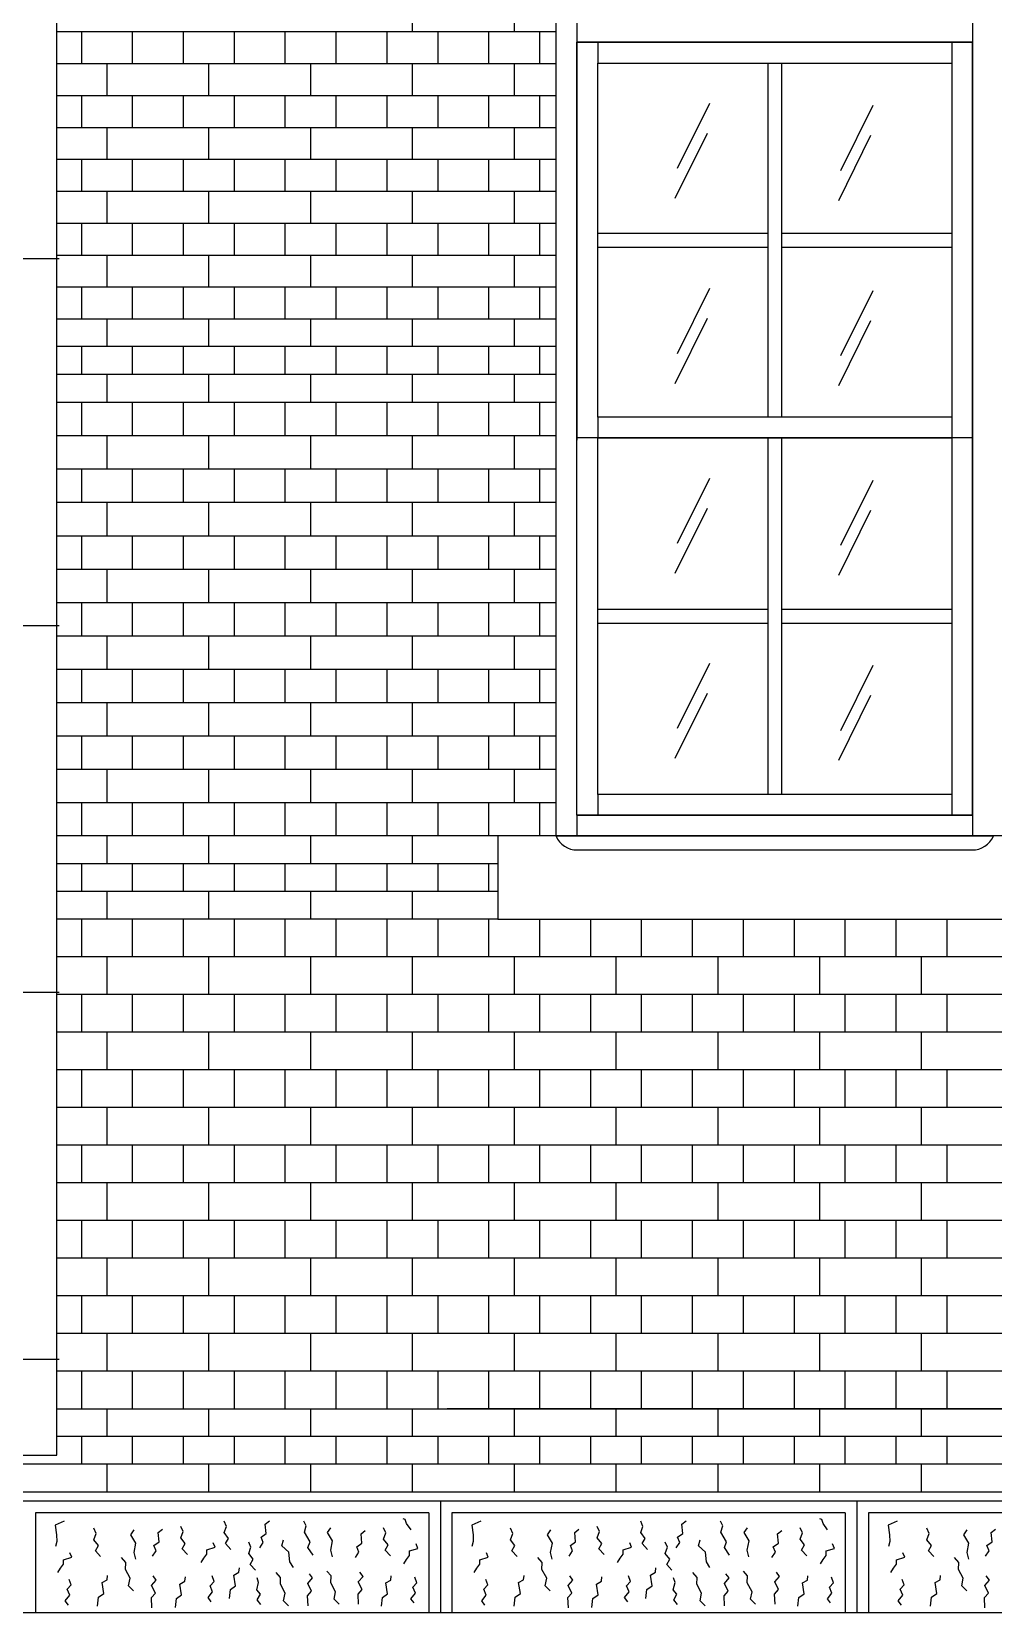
# Model space of a CAD drawing. Extents: x 177441 to 211081, y -129942 to -106182.
# Drawn here: x 191560 to 193638, y -121030 to -117614 of the extents above; entities that cross this region are included whole.
import ezdxf

# ---------------------------------------------------------------- set-up
doc = ezdxf.new("R2010")
doc.units = 0
doc.header["$LTSCALE"] = 50
doc.header["$MEASUREMENT"] = 0
for name, color, linetype in [('COL', 2, 'CONTINUOUS'), ('ele-3', 6, 'CONTINUOUS'), ('h', 5, 'CONTINUOUS'), ('HAT', 5, 'CONTINUOUS'), ('W-2', 2, 'CONTINUOUS'), ('WID', 4, 'CONTINUOUS')]:
    doc.layers.add(name, color=color, linetype=linetype)

msp = doc.modelspace()

# ---------------------------------------------------------------- linework, layer by layer
at = {"layer": 'COL'}
for p, q in [((191619.5, -118104.6), (191534.5, -118104.6)), ((191619.5, -118897.6), (191534.5, -118897.6)), ((191619.5, -119690.5), (191534.5, -119690.5)), ((191619.5, -119690.5), (191534.5, -119690.5)), ((191619.5, -120483.5), (191534.5, -120483.5))]:
    msp.add_line(p, q, dxfattribs=at)
at = {"layer": 'ele-3'}
for p, q in [((191614.5, -118234.6), (192693.3, -118234.6)), ((191614.5, -118234.6), (192693.3, -118234.6)), ((192693.3, -118294.6), (191614.5, -118294.6)), ((192693.3, -118354.6), (191614.5, -118354.6)), ((191614.5, -118414.6), (192693.3, -118414.6)), ((191614.5, -118414.6), (192693.3, -118414.6)), ((192567.7, -119352), (191614.5, -119352)), ((192567.7, -119412), (191614.5, -119412)), ((192567.7, -119472), (191614.5, -119472)), ((192567.7, -119532), (191614.5, -119532)), ((191614.5, -120589.6), (199639.7, -120589.6)), ((199639.7, -120589.6), (192457.7, -120589.6)), ((199639.7, -120649.6), (191614.5, -120649.6)), ((199639.7, -120709.6), (191539.5, -120709.6))]:
    msp.add_line(p, q, dxfattribs=at)
for points in [[(191539.5, -115935.7), (191539.5, -120689.6), (191614.5, -120689.6), (191614.5, -115935.7)], [(191614.5, -117845), (191614.5, -116980.6)], [(191614.5, -118729.4), (191614.5, -117865)], [(191723.3, -118294.6), (191723.3, -118234.6)], [(191943.3, -118294.6), (191943.3, -118234.6)], [(192163.3, -118294.6), (192163.3, -118234.6)], [(192383.3, -118294.6), (192383.3, -118234.6)], [(192603.3, -118294.6), (192603.3, -118234.6)], [(191668.3, -118354.6), (191668.3, -118294.6)], [(191778.3, -118354.6), (191778.3, -118294.6)], [(191888.3, -118354.6), (191888.3, -118294.6)], [(191998.3, -118354.6), (191998.3, -118294.6)], [(192108.3, -118354.6), (192108.3, -118294.6)], [(192218.3, -118354.6), (192218.3, -118294.6)], [(192328.3, -118354.6), (192328.3, -118294.6)], [(192438.3, -118354.6), (192438.3, -118294.6)], [(192548.3, -118354.6), (192548.3, -118294.6)], [(192658.3, -118354.6), (192658.3, -118294.6)], [(191723.3, -118414.6), (191723.3, -118354.6)], [(191943.3, -118414.6), (191943.3, -118354.6)], [(192163.3, -118414.6), (192163.3, -118354.6)], [(192383.3, -118414.6), (192383.3, -118354.6)], [(192603.3, -118414.6), (192603.3, -118354.6)], [(191614.5, -119613.9), (191614.5, -118749.4)], [(191723.3, -119412), (191723.3, -119352)], [(191943.3, -119412), (191943.3, -119352)], [(192163.3, -119412), (192163.3, -119352)], [(192383.3, -119412), (192383.3, -119352)], [(191668.3, -119472), (191668.3, -119412)], [(191778.3, -119472), (191778.3, -119412)], [(191888.3, -119472), (191888.3, -119412)], [(191998.3, -119472), (191998.3, -119412)], [(192108.3, -119472), (192108.3, -119412)], [(192218.3, -119472), (192218.3, -119412)], [(192328.3, -119472), (192328.3, -119412)], [(192438.3, -119472), (192438.3, -119412)], [(192548.3, -119472), (192548.3, -119412)], [(191723.3, -119532), (191723.3, -119472)], [(191943.3, -119532), (191943.3, -119472)], [(192163.3, -119532), (192163.3, -119472)], [(192383.3, -119532), (192383.3, -119472)], [(191614.5, -120479.6), (191614.5, -119633.9)], [(191723.3, -120649.6), (191723.3, -120589.6)], [(191943.3, -120649.6), (191943.3, -120589.6)], [(192163.3, -120649.6), (192163.3, -120589.6)], [(192383.3, -120649.6), (192383.3, -120589.6)], [(192603.3, -120649.6), (192603.3, -120589.6)], [(192823.3, -120649.6), (192823.3, -120589.6)], [(193043.3, -120649.6), (193043.3, -120589.6)], [(193263.3, -120649.6), (193263.3, -120589.6)], [(193483.3, -120649.6), (193483.3, -120589.6)], [(191668.3, -120709.6), (191668.3, -120649.6)], [(191778.3, -120709.6), (191778.3, -120649.6)], [(191888.3, -120709.6), (191888.3, -120649.6)], [(191998.3, -120709.6), (191998.3, -120649.6)], [(192108.3, -120709.6), (192108.3, -120649.6)], [(192218.3, -120709.6), (192218.3, -120649.6)], [(192328.3, -120709.6), (192328.3, -120649.6)], [(192438.3, -120709.6), (192438.3, -120649.6)], [(192548.3, -120709.6), (192548.3, -120649.6)], [(192658.3, -120709.6), (192658.3, -120649.6)], [(192768.3, -120709.6), (192768.3, -120649.6)], [(192878.3, -120709.6), (192878.3, -120649.6)], [(192988.3, -120709.6), (192988.3, -120649.6)], [(193098.3, -120709.6), (193098.3, -120649.6)], [(193208.3, -120709.6), (193208.3, -120649.6)], [(193318.3, -120709.6), (193318.3, -120649.6)], [(193428.3, -120709.6), (193428.3, -120649.6)], [(193538.3, -120709.6), (193538.3, -120649.6)], [(191723.3, -120769.6), (191723.3, -120709.6)], [(191943.3, -120769.6), (191943.3, -120709.6)], [(192163.3, -120769.6), (192163.3, -120709.6)], [(192383.3, -120769.6), (192383.3, -120709.6)], [(192603.3, -120769.6), (192603.3, -120709.6)], [(192823.3, -120769.6), (192823.3, -120709.6)], [(193043.3, -120769.6), (193043.3, -120709.6)], [(193263.3, -120769.6), (193263.3, -120709.6)], [(193483.3, -120769.6), (193483.3, -120709.6)]]:
    msp.add_lwpolyline(points, dxfattribs=at)
at = {"layer": 'h'}
for p, q in [((191614.5, -117613.9), (192693.3, -117613.9)), ((191614.5, -117682.9), (192693.3, -117682.9)), ((191614.5, -117751.8), (192693.3, -117751.8)), ((193024.6, -117769.3), (192955, -117910)), ((193377.6, -117773.7), (193308, -117914.4)), ((191614.5, -117820.8), (192693.3, -117820.8)), ((193019.9, -117834.1), (192950.3, -117974.8)), ((193372.8, -117838.5), (193303.3, -117979.2)), ((191614.5, -117889.8), (192693.3, -117889.8)), ((191614.5, -117958.7), (192693.3, -117958.7)), ((191614.5, -118027.7), (192693.3, -118027.7)), ((191614.5, -118096.7), (192693.3, -118096.7)), ((191614.5, -118165.7), (192693.3, -118165.7)), ((193024.6, -118169.3), (192955, -118310)), ((193377.6, -118173.7), (193308, -118314.4)), ((193019.9, -118234.1), (192950.3, -118374.8)), ((193372.8, -118238.5), (193303.3, -118379.2)), ((191614.5, -118486.7), (192693.3, -118486.7)), ((191614.5, -118558.8), (192693.3, -118558.8)), ((193024.6, -118579.3), (192955, -118720)), ((193377.6, -118583.7), (193308, -118724.4)), ((191614.5, -118630.9), (192693.3, -118630.9)), ((193019.9, -118644.1), (192950.3, -118784.8)), ((193372.8, -118648.5), (193303.3, -118789.2)), ((191614.5, -118703.1), (192693.3, -118703.1)), ((191614.5, -118775.2), (192693.3, -118775.2)), ((191614.5, -118847.3), (192693.3, -118847.3)), ((191614.5, -118919.4), (192693.3, -118919.4)), ((191614.5, -118991.5), (192693.3, -118991.5)), ((193024.6, -118979.3), (192955, -119120)), ((193377.6, -118983.7), (193308, -119124.4)), ((191614.5, -119063.6), (192693.3, -119063.6)), ((193019.9, -119044.1), (192950.3, -119184.8)), ((193372.8, -119048.5), (193303.3, -119189.2)), ((191614.5, -119135.7), (192693.3, -119135.7)), ((191614.5, -119207.8), (192693.3, -119207.8)), ((191614.5, -119279.9), (192693.3, -119279.9)), ((199639.7, -119613.4), (191614.5, -119613.4)), ((199639.7, -119694.7), (191614.5, -119694.7)), ((199639.7, -119776.1), (191614.5, -119776.1)), ((199639.7, -119857.5), (191614.5, -119857.5)), ((199639.7, -119938.8), (191614.5, -119938.8)), ((199639.7, -120020.2), (191614.5, -120020.2)), ((199639.7, -120101.5), (191614.5, -120101.5)), ((199639.7, -120182.9), (191614.5, -120182.9)), ((199639.7, -120264.2), (191614.5, -120264.2)), ((199639.7, -120345.6), (191614.5, -120345.6)), ((199639.7, -120426.9), (191614.5, -120426.9)), ((199639.7, -120508.3), (191614.5, -120508.3))]:
    msp.add_line(p, q, dxfattribs=at)
for points in [[(192383.3, -117613.9), (192383.3, -117544.9)], [(192603.3, -117613.9), (192603.3, -117544.9)], [(191668.3, -117682.9), (191668.3, -117613.9)], [(191778.3, -117682.9), (191778.3, -117613.9)], [(191888.3, -117682.9), (191888.3, -117613.9)], [(191998.3, -117682.9), (191998.3, -117613.9)], [(192108.3, -117682.9), (192108.3, -117613.9)], [(192218.3, -117682.9), (192218.3, -117613.9)], [(192328.3, -117682.9), (192328.3, -117613.9)], [(192438.3, -117682.9), (192438.3, -117613.9)], [(192548.3, -117682.9), (192548.3, -117613.9)], [(192658.3, -117682.9), (192658.3, -117613.9)], [(191723.3, -117751.8), (191723.3, -117682.9)], [(191943.3, -117751.8), (191943.3, -117682.9)], [(192163.3, -117751.8), (192163.3, -117682.9)], [(192383.3, -117751.8), (192383.3, -117682.9)], [(192603.3, -117751.8), (192603.3, -117682.9)], [(191668.3, -117820.8), (191668.3, -117751.8)], [(191778.3, -117820.8), (191778.3, -117751.8)], [(191888.3, -117820.8), (191888.3, -117751.8)], [(191998.3, -117820.8), (191998.3, -117751.8)], [(192108.3, -117820.8), (192108.3, -117751.8)], [(192218.3, -117820.8), (192218.3, -117751.8)], [(192328.3, -117820.8), (192328.3, -117751.8)], [(192438.3, -117820.8), (192438.3, -117751.8)], [(192548.3, -117820.8), (192548.3, -117751.8)], [(192658.3, -117820.8), (192658.3, -117751.8)], [(191723.3, -117889.8), (191723.3, -117820.8)], [(191943.3, -117889.8), (191943.3, -117820.8)], [(192163.3, -117889.8), (192163.3, -117820.8)], [(192383.3, -117889.8), (192383.3, -117820.8)], [(192603.3, -117889.8), (192603.3, -117820.8)], [(191668.3, -117958.7), (191668.3, -117889.8)], [(191778.3, -117958.7), (191778.3, -117889.8)], [(191888.3, -117958.7), (191888.3, -117889.8)], [(191998.3, -117958.7), (191998.3, -117889.8)], [(192108.3, -117958.7), (192108.3, -117889.8)], [(192218.3, -117958.7), (192218.3, -117889.8)], [(192328.3, -117958.7), (192328.3, -117889.8)], [(192438.3, -117958.7), (192438.3, -117889.8)], [(192548.3, -117958.7), (192548.3, -117889.8)], [(192658.3, -117958.7), (192658.3, -117889.8)], [(191723.3, -118027.7), (191723.3, -117958.7)], [(191943.3, -118027.7), (191943.3, -117958.7)], [(192163.3, -118027.7), (192163.3, -117958.7)], [(192383.3, -118027.7), (192383.3, -117958.7)], [(192603.3, -118027.7), (192603.3, -117958.7)], [(191668.3, -118096.7), (191668.3, -118027.7)], [(191778.3, -118096.7), (191778.3, -118027.7)], [(191888.3, -118096.7), (191888.3, -118027.7)], [(191998.3, -118096.7), (191998.3, -118027.7)], [(192108.3, -118096.7), (192108.3, -118027.7)], [(192218.3, -118096.7), (192218.3, -118027.7)], [(192328.3, -118096.7), (192328.3, -118027.7)], [(192438.3, -118096.7), (192438.3, -118027.7)], [(192548.3, -118096.7), (192548.3, -118027.7)], [(192658.3, -118096.7), (192658.3, -118027.7)], [(191723.3, -118165.6), (191723.3, -118096.7)], [(191943.3, -118165.6), (191943.3, -118096.7)], [(192163.3, -118165.6), (192163.3, -118096.7)], [(192383.3, -118165.6), (192383.3, -118096.7)], [(192603.3, -118165.6), (192603.3, -118096.7)], [(191668.3, -118234.6), (191668.3, -118165.7)], [(191778.3, -118234.6), (191778.3, -118165.7)], [(191888.3, -118234.6), (191888.3, -118165.7)], [(191998.3, -118234.6), (191998.3, -118165.7)], [(192108.3, -118234.6), (192108.3, -118165.7)], [(192218.3, -118234.6), (192218.3, -118165.7)], [(192328.3, -118234.6), (192328.3, -118165.7)], [(192438.3, -118234.6), (192438.3, -118165.7)], [(192548.3, -118234.6), (192548.3, -118165.7)], [(192658.3, -118234.6), (192658.3, -118165.7)], [(191668.3, -118486.7), (191668.3, -118414.6)], [(191778.3, -118486.7), (191778.3, -118414.6)], [(191888.3, -118486.7), (191888.3, -118414.6)], [(191998.3, -118486.7), (191998.3, -118414.6)], [(192108.3, -118486.7), (192108.3, -118414.6)], [(192218.3, -118486.7), (192218.3, -118414.6)], [(192328.3, -118486.7), (192328.3, -118414.6)], [(192438.3, -118486.7), (192438.3, -118414.6)], [(192548.3, -118486.7), (192548.3, -118414.6)], [(192658.3, -118486.7), (192658.3, -118414.6)], [(191723.3, -118558.8), (191723.3, -118486.7)], [(191943.3, -118558.8), (191943.3, -118486.7)], [(192163.3, -118558.8), (192163.3, -118486.7)], [(192383.3, -118558.8), (192383.3, -118486.7)], [(192603.3, -118558.8), (192603.3, -118486.7)], [(191668.3, -118630.9), (191668.3, -118558.8)], [(191778.3, -118630.9), (191778.3, -118558.8)], [(191888.3, -118630.9), (191888.3, -118558.8)], [(191998.3, -118630.9), (191998.3, -118558.8)], [(192108.3, -118630.9), (192108.3, -118558.8)], [(192218.3, -118630.9), (192218.3, -118558.8)], [(192328.3, -118630.9), (192328.3, -118558.8)], [(192438.3, -118630.9), (192438.3, -118558.8)], [(192548.3, -118630.9), (192548.3, -118558.8)], [(192658.3, -118630.9), (192658.3, -118558.8)], [(191723.3, -118703.1), (191723.3, -118630.9)], [(191943.3, -118703.1), (191943.3, -118630.9)], [(192163.3, -118703.1), (192163.3, -118630.9)], [(192383.3, -118703.1), (192383.3, -118630.9)], [(192603.3, -118703.1), (192603.3, -118630.9)], [(191668.3, -118775.2), (191668.3, -118703.1)], [(191778.3, -118775.2), (191778.3, -118703.1)], [(191888.3, -118775.2), (191888.3, -118703.1)], [(191998.3, -118775.2), (191998.3, -118703.1)], [(192108.3, -118775.2), (192108.3, -118703.1)], [(192218.3, -118775.2), (192218.3, -118703.1)], [(192328.3, -118775.2), (192328.3, -118703.1)], [(192438.3, -118775.2), (192438.3, -118703.1)], [(192548.3, -118775.2), (192548.3, -118703.1)], [(192658.3, -118775.2), (192658.3, -118703.1)], [(191723.3, -118847.3), (191723.3, -118775.2)], [(191943.3, -118847.3), (191943.3, -118775.2)], [(192163.3, -118847.3), (192163.3, -118775.2)], [(192383.3, -118847.3), (192383.3, -118775.2)], [(192603.3, -118847.3), (192603.3, -118775.2)], [(191668.3, -118919.4), (191668.3, -118847.3)], [(191778.3, -118919.4), (191778.3, -118847.3)], [(191888.3, -118919.4), (191888.3, -118847.3)], [(191998.3, -118919.4), (191998.3, -118847.3)], [(192108.3, -118919.4), (192108.3, -118847.3)], [(192218.3, -118919.4), (192218.3, -118847.3)], [(192328.3, -118919.4), (192328.3, -118847.3)], [(192438.3, -118919.4), (192438.3, -118847.3)], [(192548.3, -118919.4), (192548.3, -118847.3)], [(192658.3, -118919.4), (192658.3, -118847.3)], [(191723.3, -118991.5), (191723.3, -118919.4)], [(191943.3, -118991.5), (191943.3, -118919.4)], [(192163.3, -118991.5), (192163.3, -118919.4)], [(192383.3, -118991.5), (192383.3, -118919.4)], [(192603.3, -118991.5), (192603.3, -118919.4)], [(191668.3, -119063.6), (191668.3, -118991.5)], [(191778.3, -119063.6), (191778.3, -118991.5)], [(191888.3, -119063.6), (191888.3, -118991.5)], [(191998.3, -119063.6), (191998.3, -118991.5)], [(192108.3, -119063.6), (192108.3, -118991.5)], [(192218.3, -119063.6), (192218.3, -118991.5)], [(192328.3, -119063.6), (192328.3, -118991.5)], [(192438.3, -119063.6), (192438.3, -118991.5)], [(192548.3, -119063.6), (192548.3, -118991.5)], [(192658.3, -119063.6), (192658.3, -118991.5)], [(191723.3, -119135.7), (191723.3, -119063.6)], [(191943.3, -119135.7), (191943.3, -119063.6)], [(192163.3, -119135.7), (192163.3, -119063.6)], [(192383.3, -119135.7), (192383.3, -119063.6)], [(192603.3, -119135.7), (192603.3, -119063.6)], [(191668.3, -119207.8), (191668.3, -119135.7)], [(191778.3, -119207.8), (191778.3, -119135.7)], [(191888.3, -119207.8), (191888.3, -119135.7)], [(191998.3, -119207.8), (191998.3, -119135.7)], [(192108.3, -119207.8), (192108.3, -119135.7)], [(192218.3, -119207.8), (192218.3, -119135.7)], [(192328.3, -119207.8), (192328.3, -119135.7)], [(192438.3, -119207.8), (192438.3, -119135.7)], [(192548.3, -119207.8), (192548.3, -119135.7)], [(192658.3, -119207.8), (192658.3, -119135.7)], [(191723.3, -119279.9), (191723.3, -119207.8)], [(191943.3, -119279.9), (191943.3, -119207.8)], [(192163.3, -119279.9), (192163.3, -119207.8)], [(192383.3, -119279.9), (192383.3, -119207.8)], [(192603.3, -119279.9), (192603.3, -119207.8)], [(191668.3, -119352), (191668.3, -119279.9)], [(191778.3, -119352), (191778.3, -119279.9)], [(191888.3, -119352), (191888.3, -119279.9)], [(191998.3, -119352), (191998.3, -119279.9)], [(192108.3, -119352), (192108.3, -119279.9)], [(192218.3, -119352), (192218.3, -119279.9)], [(192328.3, -119352), (192328.3, -119279.9)], [(192438.3, -119352), (192438.3, -119279.9)], [(192548.3, -119352), (192548.3, -119279.9)], [(192658.3, -119352), (192658.3, -119279.9)], [(191668.3, -119613.4), (191668.3, -119532)], [(191778.3, -119613.4), (191778.3, -119532)], [(191888.3, -119613.4), (191888.3, -119532)], [(191998.3, -119613.4), (191998.3, -119532)], [(192108.3, -119613.4), (192108.3, -119532)], [(192218.3, -119613.4), (192218.3, -119532)], [(192328.3, -119613.4), (192328.3, -119532)], [(192438.3, -119613.4), (192438.3, -119532)], [(192548.3, -119613.4), (192548.3, -119532)], [(192658.3, -119613.4), (192658.3, -119532)], [(192768.3, -119613.4), (192768.3, -119532)], [(192878.3, -119613.4), (192878.3, -119532)], [(192988.3, -119613.4), (192988.3, -119532)], [(193098.3, -119613.4), (193098.3, -119532)], [(193208.3, -119613.4), (193208.3, -119532)], [(193318.3, -119613.4), (193318.3, -119532)], [(193428.3, -119613.4), (193428.3, -119532)], [(193538.3, -119613.4), (193538.3, -119532)], [(191723.3, -119694.7), (191723.3, -119613.4)], [(191943.3, -119694.7), (191943.3, -119613.4)], [(192163.3, -119694.7), (192163.3, -119613.4)], [(192383.3, -119694.7), (192383.3, -119613.4)], [(192603.3, -119694.7), (192603.3, -119613.4)], [(192823.3, -119694.7), (192823.3, -119613.4)], [(193043.3, -119694.7), (193043.3, -119613.4)], [(193263.3, -119694.7), (193263.3, -119613.4)], [(193483.3, -119694.7), (193483.3, -119613.4)], [(191668.3, -119776.1), (191668.3, -119694.7)], [(191778.3, -119776.1), (191778.3, -119694.7)], [(191888.3, -119776.1), (191888.3, -119694.7)], [(191998.3, -119776.1), (191998.3, -119694.7)], [(192108.3, -119776.1), (192108.3, -119694.7)], [(192218.3, -119776.1), (192218.3, -119694.7)], [(192328.3, -119776.1), (192328.3, -119694.7)], [(192438.3, -119776.1), (192438.3, -119694.7)], [(192548.3, -119776.1), (192548.3, -119694.7)], [(192658.3, -119776.1), (192658.3, -119694.7)], [(192768.3, -119776.1), (192768.3, -119694.7)], [(192878.3, -119776.1), (192878.3, -119694.7)], [(192988.3, -119776.1), (192988.3, -119694.7)], [(193098.3, -119776.1), (193098.3, -119694.7)], [(193208.3, -119776.1), (193208.3, -119694.7)], [(193318.3, -119776.1), (193318.3, -119694.7)], [(193428.3, -119776.1), (193428.3, -119694.7)], [(193538.3, -119776.1), (193538.3, -119694.7)], [(191723.3, -119857.5), (191723.3, -119776.1)], [(191943.3, -119857.5), (191943.3, -119776.1)], [(192163.3, -119857.5), (192163.3, -119776.1)], [(192383.3, -119857.5), (192383.3, -119776.1)], [(192603.3, -119857.5), (192603.3, -119776.1)], [(192823.3, -119857.5), (192823.3, -119776.1)], [(193043.3, -119857.5), (193043.3, -119776.1)], [(193263.3, -119857.5), (193263.3, -119776.1)], [(193483.3, -119857.5), (193483.3, -119776.1)], [(191668.3, -119938.8), (191668.3, -119857.5)], [(191778.3, -119938.8), (191778.3, -119857.5)], [(191888.3, -119938.8), (191888.3, -119857.5)], [(191998.3, -119938.8), (191998.3, -119857.5)], [(192108.3, -119938.8), (192108.3, -119857.5)], [(192218.3, -119938.8), (192218.3, -119857.5)], [(192328.3, -119938.8), (192328.3, -119857.5)], [(192438.3, -119938.8), (192438.3, -119857.5)], [(192548.3, -119938.8), (192548.3, -119857.5)], [(192658.3, -119938.8), (192658.3, -119857.5)], [(192768.3, -119938.8), (192768.3, -119857.5)], [(192878.3, -119938.8), (192878.3, -119857.5)], [(192988.3, -119938.8), (192988.3, -119857.5)], [(193098.3, -119938.8), (193098.3, -119857.5)], [(193208.3, -119938.8), (193208.3, -119857.5)], [(193318.3, -119938.8), (193318.3, -119857.5)], [(193428.3, -119938.8), (193428.3, -119857.5)], [(193538.3, -119938.8), (193538.3, -119857.5)], [(191723.3, -120020.2), (191723.3, -119938.8)], [(191943.3, -120020.2), (191943.3, -119938.8)], [(192163.3, -120020.2), (192163.3, -119938.8)], [(192383.3, -120020.2), (192383.3, -119938.8)], [(192603.3, -120020.2), (192603.3, -119938.8)], [(192823.3, -120020.2), (192823.3, -119938.8)], [(193043.3, -120020.2), (193043.3, -119938.8)], [(193263.3, -120020.2), (193263.3, -119938.8)], [(193483.3, -120020.2), (193483.3, -119938.8)], [(191668.3, -120101.5), (191668.3, -120020.2)], [(191778.3, -120101.5), (191778.3, -120020.2)], [(191888.3, -120101.5), (191888.3, -120020.2)], [(191998.3, -120101.5), (191998.3, -120020.2)], [(192108.3, -120101.5), (192108.3, -120020.2)], [(192218.3, -120101.5), (192218.3, -120020.2)], [(192328.3, -120101.5), (192328.3, -120020.2)], [(192438.3, -120101.5), (192438.3, -120020.2)], [(192548.3, -120101.5), (192548.3, -120020.2)], [(192658.3, -120101.5), (192658.3, -120020.2)], [(192768.3, -120101.5), (192768.3, -120020.2)], [(192878.3, -120101.5), (192878.3, -120020.2)], [(192988.3, -120101.5), (192988.3, -120020.2)], [(193098.3, -120101.5), (193098.3, -120020.2)], [(193208.3, -120101.5), (193208.3, -120020.2)], [(193318.3, -120101.5), (193318.3, -120020.2)], [(193428.3, -120101.5), (193428.3, -120020.2)], [(193538.3, -120101.5), (193538.3, -120020.2)], [(191723.3, -120182.9), (191723.3, -120101.5)], [(191943.3, -120182.9), (191943.3, -120101.5)], [(192163.3, -120182.9), (192163.3, -120101.5)], [(192383.3, -120182.9), (192383.3, -120101.5)], [(192603.3, -120182.9), (192603.3, -120101.5)], [(192823.3, -120182.9), (192823.3, -120101.5)], [(193043.3, -120182.9), (193043.3, -120101.5)], [(193263.3, -120182.9), (193263.3, -120101.5)], [(193483.3, -120182.9), (193483.3, -120101.5)], [(191668.3, -120264.2), (191668.3, -120182.9)], [(191778.3, -120264.2), (191778.3, -120182.9)], [(191888.3, -120264.2), (191888.3, -120182.9)], [(191998.3, -120264.2), (191998.3, -120182.9)], [(192108.3, -120264.2), (192108.3, -120182.9)], [(192218.3, -120264.2), (192218.3, -120182.9)], [(192328.3, -120264.2), (192328.3, -120182.9)], [(192438.3, -120264.2), (192438.3, -120182.9)], [(192548.3, -120264.2), (192548.3, -120182.9)], [(192658.3, -120264.2), (192658.3, -120182.9)], [(192768.3, -120264.2), (192768.3, -120182.9)], [(192878.3, -120264.2), (192878.3, -120182.9)], [(192988.3, -120264.2), (192988.3, -120182.9)], [(193098.3, -120264.2), (193098.3, -120182.9)], [(193208.3, -120264.2), (193208.3, -120182.9)], [(193318.3, -120264.2), (193318.3, -120182.9)], [(193428.3, -120264.2), (193428.3, -120182.9)], [(193538.3, -120264.2), (193538.3, -120182.9)], [(191723.3, -120345.6), (191723.3, -120264.2)], [(191943.3, -120345.6), (191943.3, -120264.2)], [(192163.3, -120345.6), (192163.3, -120264.2)], [(192383.3, -120345.6), (192383.3, -120264.2)], [(192603.3, -120345.6), (192603.3, -120264.2)], [(192823.3, -120345.6), (192823.3, -120264.2)], [(193043.3, -120345.6), (193043.3, -120264.2)], [(193263.3, -120345.6), (193263.3, -120264.2)], [(193483.3, -120345.6), (193483.3, -120264.2)], [(191668.3, -120426.9), (191668.3, -120345.6)], [(191778.3, -120426.9), (191778.3, -120345.6)], [(191888.3, -120426.9), (191888.3, -120345.6)], [(191998.3, -120426.9), (191998.3, -120345.6)], [(192108.3, -120426.9), (192108.3, -120345.6)], [(192218.3, -120426.9), (192218.3, -120345.6)], [(192328.3, -120426.9), (192328.3, -120345.6)], [(192438.3, -120426.9), (192438.3, -120345.6)], [(192548.3, -120426.9), (192548.3, -120345.6)], [(192658.3, -120426.9), (192658.3, -120345.6)], [(192768.3, -120426.9), (192768.3, -120345.6)], [(192878.3, -120426.9), (192878.3, -120345.6)], [(192988.3, -120426.9), (192988.3, -120345.6)], [(193098.3, -120426.9), (193098.3, -120345.6)], [(193208.3, -120426.9), (193208.3, -120345.6)], [(193318.3, -120426.9), (193318.3, -120345.6)], [(193428.3, -120426.9), (193428.3, -120345.6)], [(193538.3, -120426.9), (193538.3, -120345.6)], [(191723.3, -120508.3), (191723.3, -120426.9)], [(191943.3, -120508.3), (191943.3, -120426.9)], [(192163.3, -120508.3), (192163.3, -120426.9)], [(192383.3, -120508.3), (192383.3, -120426.9)], [(192603.3, -120508.3), (192603.3, -120426.9)], [(192823.3, -120508.3), (192823.3, -120426.9)], [(193043.3, -120508.3), (193043.3, -120426.9)], [(193263.3, -120508.3), (193263.3, -120426.9)], [(193483.3, -120508.3), (193483.3, -120426.9)], [(191668.3, -120589.6), (191668.3, -120508.3)], [(191778.3, -120589.6), (191778.3, -120508.3)], [(191888.3, -120589.6), (191888.3, -120508.3)], [(191998.3, -120589.6), (191998.3, -120508.3)], [(192108.3, -120589.6), (192108.3, -120508.3)], [(192218.3, -120589.6), (192218.3, -120508.3)], [(192328.3, -120589.6), (192328.3, -120508.3)], [(192438.3, -120589.6), (192438.3, -120508.3)], [(192548.3, -120589.6), (192548.3, -120508.3)], [(192658.3, -120589.6), (192658.3, -120508.3)], [(192768.3, -120589.6), (192768.3, -120508.3)], [(192878.3, -120589.6), (192878.3, -120508.3)], [(192988.3, -120589.6), (192988.3, -120508.3)], [(193098.3, -120589.6), (193098.3, -120508.3)], [(193208.3, -120589.6), (193208.3, -120508.3)], [(193318.3, -120589.6), (193318.3, -120508.3)], [(193428.3, -120589.6), (193428.3, -120508.3)], [(193538.3, -120589.6), (193538.3, -120508.3)], [(191630.6, -120832.4), (191611.2, -120841.1), (191613.9, -120862.1), (191614.4, -120876.6), (191611.7, -120887.4)], [(191709.3, -120908.9), (191698, -120896.5), (191704.4, -120885.2), (191694.7, -120872.8), (191699.6, -120859.4), (191694.7, -120848)], [(191897, -120904.7), (191885.7, -120892.3), (191892.2, -120881), (191882.5, -120868.6), (191887.3, -120855.1), (191882.5, -120843.8)], [(191990.7, -120893.4), (191979.4, -120881), (191985.9, -120869.7), (191976.2, -120857.3), (191981, -120843.8), (191976.2, -120832.5)], [(192052.9, -120890), (192060.6, -120878.8), (192056, -120867.1), (192067.2, -120859.5), (192065.1, -120839.1), (192074.3, -120832)], [(192168.3, -120905.9), (192157.1, -120889.3), (192161.9, -120877.4), (192149.6, -120856.3), (192153.7, -120842.7), (192148.6, -120832.5)], [(192210, -120909.6), (192206.4, -120895.4), (192210.3, -120875.2), (192199.8, -120857.3), (192206.8, -120846.6)], [(192335.3, -120907.5), (192323.9, -120895.1), (192330.4, -120883.8), (192320.7, -120871.4), (192325.6, -120858), (192320.7, -120846.6)], [(192379.9, -120851.2), (192370.4, -120837.2), (192367.3, -120829.1), (192363.1, -120827.4)], [(192530.6, -120832.4), (192511.2, -120841.1), (192513.9, -120862.1), (192514.4, -120876.6), (192511.7, -120887.4)], [(192609.3, -120908.9), (192598, -120896.5), (192604.4, -120885.2), (192594.7, -120872.8), (192599.6, -120859.4), (192594.7, -120848)], [(192797, -120904.7), (192785.7, -120892.3), (192792.2, -120881), (192782.5, -120868.6), (192787.3, -120855.1), (192782.5, -120843.8)], [(192890.7, -120893.4), (192879.4, -120881), (192885.9, -120869.7), (192876.2, -120857.3), (192881, -120843.8), (192876.2, -120832.5)], [(192952.9, -120890), (192960.6, -120878.8), (192956, -120867.1), (192967.2, -120859.5), (192965.1, -120839.1), (192974.3, -120832)], [(193068.3, -120905.9), (193057.1, -120889.3), (193061.9, -120877.4), (193049.6, -120856.3), (193053.7, -120842.7), (193048.6, -120832.5)], [(193110, -120909.6), (193106.4, -120895.4), (193110.3, -120875.2), (193099.8, -120857.3), (193106.8, -120846.6)], [(193235.3, -120907.5), (193223.9, -120895.1), (193230.4, -120883.8), (193220.7, -120871.4), (193225.6, -120858), (193220.7, -120846.6)], [(193279.9, -120851.2), (193270.4, -120837.2), (193267.3, -120829.1), (193263.1, -120827.4)], [(193430.6, -120832.4), (193411.2, -120841.1), (193413.9, -120862.1), (193414.4, -120876.6), (193411.7, -120887.4)], [(193509.3, -120908.9), (193498, -120896.5), (193504.4, -120885.2), (193494.7, -120872.8), (193499.6, -120859.4), (193494.7, -120848)], [(191785.1, -120914.5), (191781.5, -120900.4), (191785.4, -120880.2), (191774.8, -120862.3), (191781.9, -120851.5)], [(191821.5, -120907.9), (191829.1, -120896.7), (191824.5, -120885), (191835.7, -120877.4), (191833.7, -120857), (191842.8, -120849.9)], [(191926.3, -120921.6), (191932.2, -120912.4), (191938.7, -120903.8), (191938.7, -120894.1), (191956.5, -120888.7), (191952.7, -120879)], [(192043.8, -120938.4), (192032.5, -120926.1), (192039, -120914.7), (192029.3, -120902.4), (192034.1, -120888.9), (192029.3, -120877.6)], [(192125.7, -120932.7), (192118.2, -120920.2), (192116.2, -120899.7), (192101, -120885.5), (192104.7, -120873.2)], [(192259.7, -120910.7), (192267.3, -120899.5), (192262.8, -120887.8), (192273.9, -120880.2), (192271.9, -120859.8), (192281.1, -120852.7)], [(192364.6, -120924.4), (192370.5, -120915.2), (192377, -120906.6), (192377, -120896.9), (192394.7, -120891.5), (192391, -120881.8)], [(192685.1, -120914.5), (192681.5, -120900.4), (192685.4, -120880.2), (192674.8, -120862.3), (192681.9, -120851.5)], [(192721.5, -120907.9), (192729.1, -120896.7), (192724.5, -120885), (192735.7, -120877.4), (192733.7, -120857), (192742.8, -120849.9)], [(192826.3, -120921.6), (192832.2, -120912.4), (192838.7, -120903.8), (192838.7, -120894.1), (192856.5, -120888.7), (192852.7, -120879)], [(192943.8, -120938.4), (192932.5, -120926.1), (192939, -120914.7), (192929.3, -120902.4), (192934.1, -120888.9), (192929.3, -120877.6)], [(193025.7, -120932.7), (193018.2, -120920.2), (193016.2, -120899.7), (193001, -120885.5), (193004.7, -120873.2)], [(193159.7, -120910.7), (193167.3, -120899.5), (193162.8, -120887.8), (193173.9, -120880.2), (193171.9, -120859.8), (193181.1, -120852.7)], [(193264.6, -120924.4), (193270.5, -120915.2), (193277, -120906.6), (193277, -120896.9), (193294.7, -120891.5), (193291, -120881.8)], [(193585.1, -120914.5), (193581.5, -120900.4), (193585.4, -120880.2), (193574.8, -120862.3), (193581.9, -120851.5)], [(193621.5, -120907.9), (193629.1, -120896.7), (193624.5, -120885), (193635.7, -120877.4), (193633.7, -120857), (193642.8, -120849.9)], [(191616.6, -120943.4), (191622.5, -120934.2), (191628.9, -120925.6), (191628.9, -120915.9), (191646.7, -120910.5), (191642.9, -120900.8)], [(191780.6, -120983), (191769.8, -120972.2), (191773.1, -120956), (191762.8, -120936.6), (191763.4, -120922.1), (191754.2, -120911.3)], [(192516.6, -120943.4), (192522.5, -120934.2), (192528.9, -120925.6), (192528.9, -120915.9), (192546.7, -120910.5), (192542.9, -120900.8)], [(192680.6, -120983), (192669.8, -120972.2), (192673.1, -120956), (192662.8, -120936.6), (192663.4, -120922.1), (192654.2, -120911.3)], [(193416.6, -120943.4), (193422.5, -120934.2), (193428.9, -120925.6), (193428.9, -120915.9), (193446.7, -120910.5), (193442.9, -120900.8)], [(193580.6, -120983), (193569.8, -120972.2), (193573.1, -120956), (193562.8, -120936.6), (193563.4, -120922.1), (193554.2, -120911.3)], [(191702.7, -121016), (191704.9, -120996.7), (191716.2, -120989.1), (191712.4, -120965.4), (191723.2, -120959.5), (191724.3, -120949.8)], [(191820, -121019.6), (191819, -120997.8), (191827.6, -120988.1), (191819.5, -120971.3), (191829.6, -120959.7), (191823, -120950.5)], [(191948.4, -121006.5), (191941.4, -120997.3), (191951.1, -120985.5), (191945.7, -120972.6), (191954.3, -120962.9), (191950, -120951)], [(191987.6, -120999.5), (191989.7, -120980.1), (192001, -120972.6), (191997.3, -120948.9), (192008, -120943), (192009.1, -120933.3)], [(192115.3, -121015.3), (192104.6, -121004.5), (192107.8, -120988.4), (192097.6, -120969), (192098.1, -120954.4), (192088.9, -120943.7)], [(192157.5, -121015.3), (192156.5, -120993.5), (192165.1, -120983.8), (192157, -120967), (192167.1, -120955.3), (192160.5, -120946.2)], [(192224.4, -121011.8), (192213.6, -121001.1), (192216.9, -120984.9), (192206.6, -120965.5), (192207.2, -120951), (192198, -120940.2)], [(192266.6, -121011.9), (192265.5, -120990.1), (192274.2, -120980.4), (192266, -120963.6), (192276.2, -120951.9), (192269.6, -120942.8)], [(192315.8, -121016.5), (192318, -120997.2), (192329.3, -120989.6), (192325.5, -120965.9), (192336.3, -120960), (192337.3, -120950.3)], [(192602.7, -121016), (192604.9, -120996.7), (192616.2, -120989.1), (192612.4, -120965.4), (192623.2, -120959.5), (192624.3, -120949.8)], [(192720, -121019.6), (192719, -120997.8), (192727.6, -120988.1), (192719.5, -120971.3), (192729.6, -120959.7), (192723, -120950.5)], [(192848.4, -121006.5), (192841.4, -120997.3), (192851.1, -120985.5), (192845.7, -120972.6), (192854.3, -120962.9), (192850, -120951)], [(192887.6, -120999.5), (192889.7, -120980.1), (192901, -120972.6), (192897.3, -120948.9), (192908, -120943), (192909.1, -120933.3)], [(193015.3, -121015.3), (193004.6, -121004.5), (193007.8, -120988.4), (192997.6, -120969), (192998.1, -120954.4), (192988.9, -120943.7)], [(193057.5, -121015.3), (193056.5, -120993.5), (193065.1, -120983.8), (193057, -120967), (193067.1, -120955.3), (193060.5, -120946.2)], [(193124.4, -121011.8), (193113.6, -121001.1), (193116.9, -120984.9), (193106.6, -120965.5), (193107.2, -120951), (193098, -120940.2)], [(193166.6, -121011.9), (193165.5, -120990.1), (193174.2, -120980.4), (193166, -120963.6), (193176.2, -120951.9), (193169.6, -120942.8)], [(193215.8, -121016.5), (193218, -120997.2), (193229.3, -120989.6), (193225.5, -120965.9), (193236.3, -120960), (193237.3, -120950.3)], [(193502.7, -121016), (193504.9, -120996.7), (193516.2, -120989.1), (193512.4, -120965.4), (193523.2, -120959.5), (193524.3, -120949.8)], [(193620, -121019.6), (193619, -120997.8), (193627.6, -120988.1), (193619.5, -120971.3), (193629.6, -120959.7), (193623, -120950.5)], [(191639.7, -121013.7), (191632.7, -121004.6), (191642.4, -120992.7), (191637, -120979.8), (191645.6, -120970.1), (191641.3, -120958.3)], [(191870.7, -121018.9), (191872.9, -120999.6), (191884.2, -120992), (191880.4, -120968.3), (191891.2, -120962.4), (191892.3, -120952.7)], [(192055.4, -121012.5), (192047.7, -121002.6), (192054.5, -120990.5), (192046.6, -120980.6), (192050.6, -120965.4), (192047.2, -120954.9)], [(192386.6, -121009.3), (192379.6, -121000.1), (192389.3, -120988.3), (192383.9, -120975.4), (192392.6, -120965.7), (192388.3, -120953.8)], [(192539.7, -121013.7), (192532.7, -121004.6), (192542.4, -120992.7), (192537, -120979.8), (192545.6, -120970.1), (192541.3, -120958.3)], [(192770.7, -121018.9), (192772.9, -120999.6), (192784.2, -120992), (192780.4, -120968.3), (192791.2, -120962.4), (192792.3, -120952.7)], [(192955.4, -121012.5), (192947.7, -121002.6), (192954.5, -120990.5), (192946.6, -120980.6), (192950.6, -120965.4), (192947.2, -120954.9)], [(193286.6, -121009.3), (193279.6, -121000.1), (193289.3, -120988.3), (193283.9, -120975.4), (193292.6, -120965.7), (193288.3, -120953.8)], [(193439.7, -121013.7), (193432.7, -121004.6), (193442.4, -120992.7), (193437, -120979.8), (193445.6, -120970.1), (193441.3, -120958.3)]]:
    msp.add_lwpolyline(points, dxfattribs=at)
at = {"layer": 'HAT'}
for p, q in [((192738.3, -117592), (192738.3, -117637)), ((193593.3, -117592), (193593.3, -117637)), ((192783.3, -117637), (192783.3, -117682)), ((193548.3, -117637), (193548.3, -117682)), ((192783.3, -118447), (192783.3, -118492)), ((193548.3, -118447), (193548.3, -118492)), ((192783.3, -119262), (192783.3, -119307)), ((193548.3, -119262), (193548.3, -119307)), ((192738.3, -119307), (192738.3, -119352)), ((193593.3, -119307), (193593.3, -119352)), ((204108.3, -120769.6), (190581, -120769.6)), ((191568.3, -120814.6), (191568.3, -121029.6)), ((192418.3, -120814.6), (191568.3, -120814.6)), ((192418.3, -120814.6), (192418.3, -121029.6)), ((193318.3, -120814.6), (192468.3, -120814.6)), ((192468.3, -120814.6), (192468.3, -121029.6)), ((193318.3, -120814.6), (193318.3, -121029.6)), ((194218.3, -120814.6), (193368.3, -120814.6)), ((193368.3, -120814.6), (193368.3, -121029.6))]:
    msp.add_line(p, q, dxfattribs=at)
at = {"layer": 'W-2'}
msp.add_line((190668.3, -121029.6), (204959.5, -121029.6), dxfattribs=at)
at = {"layer": 'WID'}
for p, q in [((192693.3, -119352), (192693.3, -117347)), ((193150.8, -117682), (193150.8, -118447)), ((193180.8, -117682), (193180.8, -118447)), ((192738.3, -119307), (192738.3, -117761.2)), ((193593.3, -119307), (193593.3, -117761.2)), ((192783.3, -118049.5), (193150.8, -118049.5)), ((192783.3, -118079.5), (193150.8, -118079.5)), ((193180.8, -118049.5), (193548.3, -118049.5)), ((193180.8, -118079.5), (193548.3, -118079.5)), ((193150.8, -118492), (193150.8, -119262)), ((193180.8, -118492), (193180.8, -119262)), ((192783.3, -118862), (193150.8, -118862)), ((193180.8, -118862), (193548.3, -118862)), ((192783.3, -118892), (193150.8, -118892)), ((193180.8, -118892), (193548.3, -118892)), ((192738.3, -119307), (193593.3, -119307)), ((193767.7, -119352), (192567.7, -119352)), ((192567.7, -119352), (192567.7, -119532)), ((192693.3, -119352), (193638.3, -119352)), ((192739.5, -119382), (193594.1, -119382)), ((192567.7, -119532), (193767.7, -119532)), ((204168.3, -120789.6), (190587.7, -120789.6)), ((192443.3, -120789.6), (192443.3, -121029.6)), ((193343.3, -120789.6), (193343.3, -121029.6))]:
    msp.add_line(p, q, dxfattribs=at)
for points in [[(193593.3, -118497), (193593.3, -117637), (192738.3, -117637), (192738.3, -118497)], [(193593.3, -118447), (193593.3, -119307), (192738.3, -119307), (192738.3, -118447)]]:
    msp.add_lwpolyline(points, dxfattribs=at)
for points in [[(193593.3, -118492), (192738.3, -118492), (192738.3, -117637), (193593.3, -117637)], [(193548.3, -118447), (192783.3, -118447), (192783.3, -117682), (193548.3, -117682)], [(193548.3, -119262), (192783.3, -119262), (192783.3, -118492), (193548.3, -118492)]]:
    msp.add_lwpolyline(points, close=True, dxfattribs=at)
for centre, start, end in [((192738.5, -119333), 202.8572, 271.1334), ((193593.1, -119333), 268.8666, 337.1428)]:
    msp.add_arc(centre, 49.1, start, end, dxfattribs=at)

doc.saveas('drawing.dxf')
